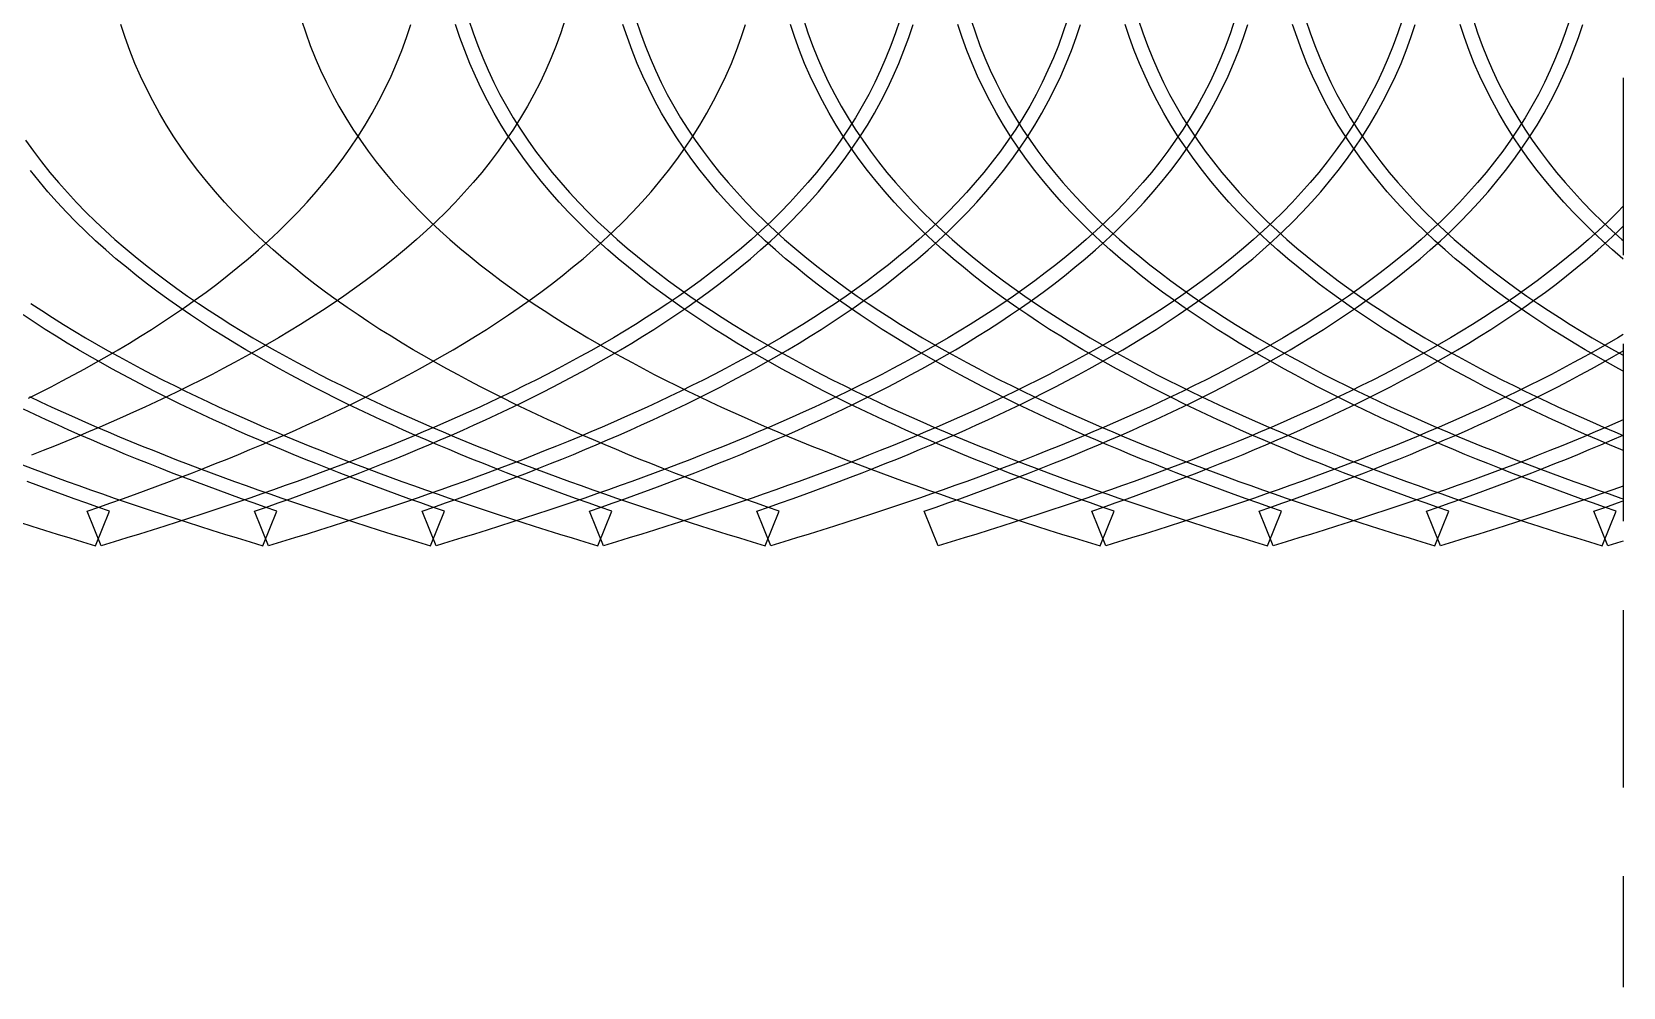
# Model space of a CAD drawing. Header units: metres. Extents: x -2 to 44.3, y -14 to 11.
# Drawn here: x 3.93 to 9.63, y -1.58 to 1.84 of the extents above; entities that cross this region are included whole.
import ezdxf

# ---------------------------------------------------------------- set-up
doc = ezdxf.new("R2010")
doc.units = ezdxf.units.M
doc.header["$LTSCALE"] = 0.05
doc.linetypes.add('DASHED', pattern=[19.05, 12.7, -6.35])
doc.layers.get('0').update_dxf_attribs({"linetype": 'DASHED'})
doc.layers.add('back-layer0', color=7, linetype='Continuous')
doc.layers.add('front-layer0', color=7, linetype='Continuous')

msp = doc.modelspace()

# ---------------------------------------------------------------- linework, layer by layer
msp.add_line((9.6317, 9.2951), (9.6317, -1.58))
at = {"layer": 'back-layer0', "color": 1}
for points in [[(5.8423, 1.8819), (5.8271, 1.8362), (5.8106, 1.791), (5.7927, 1.7464), (5.7735, 1.7023), (5.753, 1.6588), (5.7311, 1.6159), (5.708, 1.5738), (5.6836, 1.5323), (5.6579, 1.4916), (5.6311, 1.4517), (5.6032, 1.4126), (5.5742, 1.3743), (5.5442, 1.3368), (5.5133, 1.3001), (5.4814, 1.2642), (5.4487, 1.2292), (5.4153, 1.1949), (5.3812, 1.1615), (5.3464, 1.1289), (5.311, 1.097), (5.2751, 1.0659), (5.2387, 1.0355), (5.2018, 1.0059), (5.1645, 0.977), (5.1269, 0.9488), (5.089, 0.9212), (5.0508, 0.8942), (5.0123, 0.8679), (4.9736, 0.8422), (4.9347, 0.8171), (4.8956, 0.7925), (4.8563, 0.7685), (4.817, 0.745), (4.7775, 0.722), (4.7379, 0.6995), (4.6982, 0.6774), (4.6584, 0.6558), (4.6186, 0.6346), (4.5787, 0.6138), (4.5387, 0.5934), (4.4987, 0.5734), (4.4586, 0.5537), (4.4185, 0.5344), (4.3783, 0.5154), (4.3381, 0.4967), (4.2978, 0.4783), (4.2575, 0.4602), (4.2171, 0.4424), (4.1767, 0.4248), (4.1361, 0.4075), (4.0955, 0.3905), (4.0549, 0.3736), (4.0141, 0.357), (3.9733, 0.3406), (3.9323, 0.3244)], [(7.0413, 1.8819), (7.0261, 1.8362), (7.0096, 1.791), (6.9917, 1.7464), (6.9725, 1.7023), (6.952, 1.6588), (6.9301, 1.6159), (6.907, 1.5738), (6.8826, 1.5323), (6.8569, 1.4916), (6.8301, 1.4517), (6.8022, 1.4126), (6.7732, 1.3743), (6.7432, 1.3368), (6.7123, 1.3001), (6.6804, 1.2642), (6.6477, 1.2292), (6.6143, 1.1949), (6.5802, 1.1615), (6.5454, 1.1289), (6.51, 1.097), (6.4741, 1.0659), (6.4377, 1.0355), (6.4008, 1.0059), (6.3635, 0.977), (6.3259, 0.9488), (6.288, 0.9212), (6.2498, 0.8942), (6.2113, 0.8679), (6.1726, 0.8422), (6.1337, 0.8171), (6.0946, 0.7925), (6.0553, 0.7685), (6.016, 0.745), (5.9765, 0.722), (5.9369, 0.6995), (5.8972, 0.6774), (5.8574, 0.6558), (5.8176, 0.6346), (5.7777, 0.6138), (5.7377, 0.5934), (5.6977, 0.5734), (5.6576, 0.5537), (5.6175, 0.5344), (5.5773, 0.5154), (5.5371, 0.4967), (5.4968, 0.4783), (5.4565, 0.4602), (5.4161, 0.4424), (5.3757, 0.4248), (5.3351, 0.4075), (5.2945, 0.3905), (5.2539, 0.3736), (5.2131, 0.357), (5.1723, 0.3406), (5.1313, 0.3244), (5.0903, 0.3083), (5.0491, 0.2925), (5.0078, 0.2768), (4.9663, 0.2613), (4.9247, 0.2459), (4.883, 0.2307), (4.841, 0.2156), (4.7989, 0.2006), (4.7566, 0.1857), (4.7141, 0.171), (4.6713, 0.1563), (4.6283, 0.1418), (4.585, 0.1273), (4.5415, 0.1129), (4.4977, 0.0986), (4.4536, 0.0844), (4.4092, 0.0702), (4.3644, 0.0561), (4.3193, 0.042), (4.2738, 0.028), (4.2279, 0.014), (4.1815, 0), (4.1316, 0.1239)], [(7.6408, 1.8819), (7.6256, 1.8362), (7.6091, 1.791), (7.5912, 1.7464), (7.572, 1.7023), (7.5515, 1.6588), (7.5296, 1.6159), (7.5065, 1.5738), (7.4821, 1.5323), (7.4564, 1.4916), (7.4296, 1.4517), (7.4017, 1.4126), (7.3727, 1.3743), (7.3427, 1.3368), (7.3118, 1.3001), (7.2799, 1.2642), (7.2472, 1.2292), (7.2138, 1.1949), (7.1797, 1.1615), (7.1449, 1.1289), (7.1095, 1.097), (7.0736, 1.0659), (7.0372, 1.0355), (7.0003, 1.0059), (6.963, 0.977), (6.9254, 0.9488), (6.8875, 0.9212), (6.8493, 0.8942), (6.8108, 0.8679), (6.7721, 0.8422), (6.7332, 0.8171), (6.6941, 0.7925), (6.6548, 0.7685), (6.6155, 0.745), (6.576, 0.722), (6.5364, 0.6995), (6.4967, 0.6774), (6.4569, 0.6558), (6.4171, 0.6346), (6.3772, 0.6138), (6.3372, 0.5934), (6.2972, 0.5734), (6.2571, 0.5537), (6.217, 0.5344), (6.1768, 0.5154), (6.1366, 0.4967), (6.0963, 0.4783), (6.056, 0.4602), (6.0156, 0.4424), (5.9752, 0.4248), (5.9346, 0.4075), (5.894, 0.3905), (5.8534, 0.3736), (5.8126, 0.357), (5.7718, 0.3406), (5.7308, 0.3244), (5.6898, 0.3083), (5.6486, 0.2925), (5.6073, 0.2768), (5.5658, 0.2613), (5.5242, 0.2459), (5.4825, 0.2307), (5.4405, 0.2156), (5.3984, 0.2006), (5.3561, 0.1857), (5.3136, 0.171), (5.2708, 0.1563), (5.2278, 0.1418), (5.1845, 0.1273), (5.141, 0.1129), (5.0972, 0.0986), (5.0531, 0.0844), (5.0087, 0.0702), (4.9639, 0.0561), (4.9188, 0.042), (4.8733, 0.028), (4.8274, 0.014), (4.781, 0), (4.7311, 0.1239)], [(8.2403, 1.8819), (8.2251, 1.8362), (8.2086, 1.791), (8.1907, 1.7464), (8.1715, 1.7023), (8.151, 1.6588), (8.1291, 1.6159), (8.106, 1.5738), (8.0816, 1.5323), (8.0559, 1.4916), (8.0291, 1.4517), (8.0012, 1.4126), (7.9722, 1.3743), (7.9422, 1.3368), (7.9113, 1.3001), (7.8794, 1.2642), (7.8467, 1.2292), (7.8133, 1.1949), (7.7792, 1.1615), (7.7444, 1.1289), (7.709, 1.097), (7.6731, 1.0659), (7.6367, 1.0355), (7.5998, 1.0059), (7.5625, 0.977), (7.5249, 0.9488), (7.487, 0.9212), (7.4488, 0.8942), (7.4103, 0.8679), (7.3716, 0.8422), (7.3327, 0.8171), (7.2936, 0.7925), (7.2543, 0.7685), (7.215, 0.745), (7.1755, 0.722), (7.1359, 0.6995), (7.0962, 0.6774), (7.0564, 0.6558), (7.0166, 0.6346), (6.9767, 0.6138), (6.9367, 0.5934), (6.8967, 0.5734), (6.8566, 0.5537), (6.8165, 0.5344), (6.7763, 0.5154), (6.7361, 0.4967), (6.6958, 0.4783), (6.6555, 0.4602), (6.6151, 0.4424), (6.5747, 0.4248), (6.5341, 0.4075), (6.4935, 0.3905), (6.4529, 0.3736), (6.4121, 0.357), (6.3713, 0.3406), (6.3303, 0.3244), (6.2893, 0.3083), (6.2481, 0.2925), (6.2068, 0.2768), (6.1653, 0.2613), (6.1237, 0.2459), (6.082, 0.2307), (6.04, 0.2156), (5.9979, 0.2006), (5.9556, 0.1857), (5.9131, 0.171), (5.8703, 0.1563), (5.8273, 0.1418), (5.784, 0.1273), (5.7405, 0.1129), (5.6967, 0.0986), (5.6526, 0.0844), (5.6082, 0.0702), (5.5634, 0.0561), (5.5183, 0.042), (5.4728, 0.028), (5.4269, 0.014), (5.3806, 0), (5.3306, 0.1239)], [(8.8398, 1.8819), (8.8246, 1.8362), (8.8081, 1.791), (8.7902, 1.7464), (8.771, 1.7023), (8.7505, 1.6588), (8.7286, 1.6159), (8.7055, 1.5738), (8.6811, 1.5323), (8.6554, 1.4916), (8.6286, 1.4517), (8.6007, 1.4126), (8.5717, 1.3743), (8.5417, 1.3368), (8.5108, 1.3001), (8.4789, 1.2642), (8.4462, 1.2292), (8.4128, 1.1949), (8.3787, 1.1615), (8.3439, 1.1289), (8.3085, 1.097), (8.2726, 1.0659), (8.2362, 1.0355), (8.1993, 1.0059), (8.162, 0.977), (8.1244, 0.9488), (8.0865, 0.9212), (8.0483, 0.8942), (8.0098, 0.8679), (7.9711, 0.8422), (7.9322, 0.8171), (7.8931, 0.7925), (7.8538, 0.7685), (7.8145, 0.745), (7.775, 0.722), (7.7354, 0.6995), (7.6957, 0.6774), (7.6559, 0.6558), (7.6161, 0.6346), (7.5762, 0.6138), (7.5362, 0.5934), (7.4962, 0.5734), (7.4561, 0.5537), (7.416, 0.5344), (7.3758, 0.5154), (7.3356, 0.4967), (7.2953, 0.4783), (7.255, 0.4602), (7.2146, 0.4424), (7.1742, 0.4248), (7.1336, 0.4075), (7.093, 0.3905), (7.0524, 0.3736), (7.0116, 0.357), (6.9708, 0.3406), (6.9298, 0.3244), (6.8888, 0.3083), (6.8476, 0.2925), (6.8063, 0.2768), (6.7648, 0.2613), (6.7232, 0.2459), (6.6815, 0.2307), (6.6395, 0.2156), (6.5974, 0.2006), (6.5551, 0.1857), (6.5126, 0.171), (6.4698, 0.1563), (6.4268, 0.1418), (6.3835, 0.1273), (6.34, 0.1129), (6.2962, 0.0986), (6.2521, 0.0844), (6.2077, 0.0702), (6.1629, 0.0561), (6.1178, 0.042), (6.0723, 0.028), (6.0264, 0.014), (5.9801, 0), (5.9301, 0.1239)], [(9.4393, 1.8819), (9.4241, 1.8362), (9.4076, 1.791), (9.3897, 1.7464), (9.3705, 1.7023), (9.35, 1.6588), (9.3281, 1.6159), (9.305, 1.5738), (9.2806, 1.5323), (9.2549, 1.4916), (9.2281, 1.4517), (9.2002, 1.4126), (9.1712, 1.3743), (9.1412, 1.3368), (9.1103, 1.3001), (9.0784, 1.2642), (9.0457, 1.2292), (9.0123, 1.1949), (8.9782, 1.1615), (8.9434, 1.1289), (8.908, 1.097), (8.8721, 1.0659), (8.8357, 1.0355), (8.7988, 1.0059), (8.7615, 0.977), (8.7239, 0.9488), (8.686, 0.9212), (8.6478, 0.8942), (8.6093, 0.8679), (8.5706, 0.8422), (8.5317, 0.8171), (8.4926, 0.7925), (8.4533, 0.7685), (8.414, 0.745), (8.3745, 0.722), (8.3349, 0.6995), (8.2952, 0.6774), (8.2554, 0.6558), (8.2156, 0.6346), (8.1757, 0.6138), (8.1357, 0.5934), (8.0957, 0.5734), (8.0556, 0.5537), (8.0155, 0.5344), (7.9753, 0.5154), (7.9351, 0.4967), (7.8948, 0.4783), (7.8545, 0.4602), (7.8141, 0.4424), (7.7737, 0.4248), (7.7331, 0.4075), (7.6925, 0.3905), (7.6519, 0.3736), (7.6111, 0.357), (7.5703, 0.3406), (7.5293, 0.3244), (7.4883, 0.3083), (7.4471, 0.2925), (7.4058, 0.2768), (7.3643, 0.2613), (7.3227, 0.2459), (7.281, 0.2307), (7.239, 0.2156), (7.1969, 0.2006), (7.1546, 0.1857), (7.1121, 0.171), (7.0693, 0.1563), (7.0263, 0.1418), (6.983, 0.1273), (6.9395, 0.1129), (6.8957, 0.0986), (6.8516, 0.0844), (6.8072, 0.0702), (6.7624, 0.0561), (6.7173, 0.042), (6.6718, 0.028), (6.6259, 0.014), (6.5795, 0), (6.5296, 0.1239)], [(3.9214, 0.5286), (3.9618, 0.5488), (4.0021, 0.5694), (4.0424, 0.5903), (4.0826, 0.6118), (4.1228, 0.6336), (4.1629, 0.6559), (4.2029, 0.6787), (4.2429, 0.7019), (4.2827, 0.7257), (4.3224, 0.7501), (4.362, 0.7749), (4.4015, 0.8004), (4.4407, 0.8265), (4.4798, 0.8532), (4.5186, 0.8805), (4.5571, 0.9085), (4.5954, 0.9372), (4.6333, 0.9667), (4.6708, 0.9969), (4.708, 1.0278), (4.7446, 1.0595), (4.7807, 1.0921), (4.8163, 1.1254), (4.8512, 1.1596), (4.8854, 1.1947), (4.9189, 1.2306), (4.9516, 1.2674), (4.9833, 1.305), (5.0142, 1.3436), (5.044, 1.383), (5.0727, 1.4233), (5.1003, 1.4644), (5.1268, 1.5063), (5.1519, 1.5491), (5.1758, 1.5925), (5.1984, 1.6367), (5.2195, 1.6816), (5.2394, 1.7271), (5.2578, 1.7732), (5.2748, 1.8197), (5.2904, 1.8667)], [(4.1316, 0.1239), (4.1736, 0.1385), (4.2161, 0.1534), (4.2584, 0.1685), (4.3005, 0.1836), (4.3425, 0.199), (4.3843, 0.2144), (4.4259, 0.23), (4.4674, 0.2458), (4.5088, 0.2617), (4.5501, 0.2778), (4.5913, 0.2941), (4.6324, 0.3107), (4.6734, 0.3274), (4.7143, 0.3443), (4.7551, 0.3615), (4.7959, 0.3789), (4.8367, 0.3966), (4.8773, 0.4145), (4.9179, 0.4328), (4.9585, 0.4513), (4.9991, 0.4701), (5.0395, 0.4892), (5.08, 0.5087), (5.1204, 0.5286), (5.1608, 0.5488), (5.2011, 0.5694), (5.2414, 0.5903), (5.2816, 0.6118), (5.3218, 0.6336), (5.3619, 0.6559), (5.4019, 0.6787), (5.4419, 0.7019), (5.4817, 0.7257), (5.5214, 0.7501), (5.561, 0.7749), (5.6005, 0.8004), (5.6397, 0.8265), (5.6788, 0.8532), (5.7176, 0.8805), (5.7561, 0.9085), (5.7944, 0.9372), (5.8323, 0.9667), (5.8698, 0.9969), (5.907, 1.0278), (5.9436, 1.0595), (5.9797, 1.0921), (6.0153, 1.1254), (6.0502, 1.1596), (6.0844, 1.1947), (6.1179, 1.2306), (6.1506, 1.2674), (6.1823, 1.305), (6.2132, 1.3436), (6.243, 1.383), (6.2717, 1.4233), (6.2993, 1.4644), (6.3258, 1.5063), (6.3509, 1.5491), (6.3748, 1.5925), (6.3974, 1.6367), (6.4185, 1.6816), (6.4384, 1.7271), (6.4568, 1.7732), (6.4738, 1.8197), (6.4894, 1.8667)], [(4.7311, 0.1239), (4.7731, 0.1385), (4.8156, 0.1534), (4.8579, 0.1685), (4.9, 0.1836), (4.942, 0.199), (4.9838, 0.2144), (5.0254, 0.23), (5.0669, 0.2458), (5.1083, 0.2617), (5.1496, 0.2778), (5.1908, 0.2941), (5.2319, 0.3107), (5.2729, 0.3274), (5.3138, 0.3443), (5.3546, 0.3615), (5.3954, 0.3789), (5.4362, 0.3966), (5.4768, 0.4145), (5.5174, 0.4328), (5.558, 0.4513), (5.5986, 0.4701), (5.639, 0.4892), (5.6795, 0.5087), (5.7199, 0.5286), (5.7603, 0.5488), (5.8006, 0.5694), (5.8409, 0.5903), (5.8811, 0.6118), (5.9213, 0.6336), (5.9614, 0.6559), (6.0014, 0.6787), (6.0414, 0.7019), (6.0812, 0.7257), (6.1209, 0.7501), (6.1605, 0.7749), (6.2, 0.8004), (6.2392, 0.8265), (6.2783, 0.8532), (6.3171, 0.8805), (6.3556, 0.9085), (6.3939, 0.9372), (6.4318, 0.9667), (6.4693, 0.9969), (6.5065, 1.0278), (6.5431, 1.0595), (6.5792, 1.0921), (6.6148, 1.1254), (6.6497, 1.1596), (6.6839, 1.1947), (6.7174, 1.2306), (6.7501, 1.2674), (6.7818, 1.305), (6.8127, 1.3436), (6.8425, 1.383), (6.8712, 1.4233), (6.8988, 1.4644), (6.9253, 1.5063), (6.9504, 1.5491), (6.9743, 1.5925), (6.9969, 1.6367), (7.018, 1.6816), (7.0379, 1.7271), (7.0563, 1.7732), (7.0733, 1.8197), (7.0889, 1.8667)], [(5.3306, 0.1239), (5.3726, 0.1385), (5.4151, 0.1534), (5.4574, 0.1685), (5.4995, 0.1836), (5.5415, 0.199), (5.5833, 0.2144), (5.6249, 0.23), (5.6664, 0.2458), (5.7078, 0.2617), (5.7491, 0.2778), (5.7903, 0.2941), (5.8314, 0.3107), (5.8724, 0.3274), (5.9133, 0.3443), (5.9541, 0.3615), (5.9949, 0.3789), (6.0357, 0.3966), (6.0763, 0.4145), (6.1169, 0.4328), (6.1575, 0.4513), (6.1981, 0.4701), (6.2385, 0.4892), (6.279, 0.5087), (6.3194, 0.5286), (6.3598, 0.5488), (6.4001, 0.5694), (6.4404, 0.5903), (6.4806, 0.6118), (6.5208, 0.6336), (6.5609, 0.6559), (6.6009, 0.6787), (6.6409, 0.7019), (6.6807, 0.7257), (6.7204, 0.7501), (6.76, 0.7749), (6.7995, 0.8004), (6.8387, 0.8265), (6.8778, 0.8532), (6.9166, 0.8805), (6.9551, 0.9085), (6.9934, 0.9372), (7.0313, 0.9667), (7.0688, 0.9969), (7.106, 1.0278), (7.1426, 1.0595), (7.1787, 1.0921), (7.2143, 1.1254), (7.2492, 1.1596), (7.2834, 1.1947), (7.3169, 1.2306), (7.3496, 1.2674), (7.3813, 1.305), (7.4122, 1.3436), (7.442, 1.383), (7.4707, 1.4233), (7.4983, 1.4644), (7.5248, 1.5063), (7.5499, 1.5491), (7.5738, 1.5925), (7.5964, 1.6367), (7.6175, 1.6816), (7.6374, 1.7271), (7.6558, 1.7732), (7.6728, 1.8197), (7.6884, 1.8667)], [(5.9301, 0.1239), (5.9721, 0.1385), (6.0146, 0.1534), (6.0569, 0.1685), (6.099, 0.1836), (6.141, 0.199), (6.1828, 0.2144), (6.2244, 0.23), (6.2659, 0.2458), (6.3073, 0.2617), (6.3486, 0.2778), (6.3898, 0.2941), (6.4309, 0.3107), (6.4719, 0.3274), (6.5128, 0.3443), (6.5536, 0.3615), (6.5944, 0.3789), (6.6352, 0.3966), (6.6758, 0.4145), (6.7164, 0.4328), (6.757, 0.4513), (6.7976, 0.4701), (6.838, 0.4892), (6.8785, 0.5087), (6.9189, 0.5286), (6.9593, 0.5488), (6.9996, 0.5694), (7.0399, 0.5903), (7.0801, 0.6118), (7.1203, 0.6336), (7.1604, 0.6559), (7.2004, 0.6787), (7.2404, 0.7019), (7.2802, 0.7257), (7.3199, 0.7501), (7.3595, 0.7749), (7.399, 0.8004), (7.4382, 0.8265), (7.4773, 0.8532), (7.5161, 0.8805), (7.5546, 0.9085), (7.5929, 0.9372), (7.6308, 0.9667), (7.6683, 0.9969), (7.7055, 1.0278), (7.7421, 1.0595), (7.7782, 1.0921), (7.8138, 1.1254), (7.8487, 1.1596), (7.8829, 1.1947), (7.9164, 1.2306), (7.9491, 1.2674), (7.9808, 1.305), (8.0117, 1.3436), (8.0415, 1.383), (8.0702, 1.4233), (8.0978, 1.4644), (8.1243, 1.5063), (8.1494, 1.5491), (8.1733, 1.5925), (8.1959, 1.6367), (8.217, 1.6816), (8.2369, 1.7271), (8.2553, 1.7732), (8.2723, 1.8197), (8.2879, 1.8667)], [(6.5296, 0.1239), (6.5716, 0.1385), (6.6141, 0.1534), (6.6564, 0.1685), (6.6985, 0.1836), (6.7405, 0.199), (6.7823, 0.2144), (6.8239, 0.23), (6.8654, 0.2458), (6.9068, 0.2617), (6.9481, 0.2778), (6.9893, 0.2941), (7.0304, 0.3107), (7.0714, 0.3274), (7.1123, 0.3443), (7.1531, 0.3615), (7.1939, 0.3789), (7.2347, 0.3966), (7.2753, 0.4145), (7.3159, 0.4328), (7.3565, 0.4513), (7.3971, 0.4701), (7.4375, 0.4892), (7.478, 0.5087), (7.5184, 0.5286), (7.5588, 0.5488), (7.5991, 0.5694), (7.6394, 0.5903), (7.6796, 0.6118), (7.7198, 0.6336), (7.7599, 0.6559), (7.7999, 0.6787), (7.8399, 0.7019), (7.8797, 0.7257), (7.9194, 0.7501), (7.959, 0.7749), (7.9985, 0.8004), (8.0377, 0.8265), (8.0768, 0.8532), (8.1156, 0.8805), (8.1541, 0.9085), (8.1924, 0.9372), (8.2303, 0.9667), (8.2678, 0.9969), (8.305, 1.0278), (8.3416, 1.0595), (8.3777, 1.0921), (8.4133, 1.1254), (8.4482, 1.1596), (8.4824, 1.1947), (8.5159, 1.2306), (8.5486, 1.2674), (8.5803, 1.305), (8.6112, 1.3436), (8.641, 1.383), (8.6697, 1.4233), (8.6973, 1.4644), (8.7238, 1.5063), (8.7489, 1.5491), (8.7728, 1.5925), (8.7954, 1.6367), (8.8165, 1.6816), (8.8364, 1.7271), (8.8548, 1.7732), (8.8718, 1.8197), (8.8874, 1.8667)], [(7.1291, 0.1239), (7.1711, 0.1385), (7.2136, 0.1534), (7.2559, 0.1685), (7.298, 0.1836), (7.34, 0.199), (7.3818, 0.2144), (7.4234, 0.23), (7.4649, 0.2458), (7.5063, 0.2617), (7.5476, 0.2778), (7.5888, 0.2941), (7.6299, 0.3107), (7.6709, 0.3274), (7.7118, 0.3443), (7.7526, 0.3615), (7.7934, 0.3789), (7.8342, 0.3966), (7.8748, 0.4145), (7.9154, 0.4328), (7.956, 0.4513), (7.9966, 0.4701), (8.037, 0.4892), (8.0775, 0.5087), (8.1179, 0.5286), (8.1583, 0.5488), (8.1986, 0.5694), (8.2389, 0.5903), (8.2791, 0.6118), (8.3193, 0.6336), (8.3594, 0.6559), (8.3994, 0.6787), (8.4394, 0.7019), (8.4792, 0.7257), (8.5189, 0.7501), (8.5585, 0.7749), (8.598, 0.8004), (8.6372, 0.8265), (8.6763, 0.8532), (8.7151, 0.8805), (8.7536, 0.9085), (8.7919, 0.9372), (8.8298, 0.9667), (8.8673, 0.9969), (8.9045, 1.0278), (8.9411, 1.0595), (8.9772, 1.0921), (9.0128, 1.1254), (9.0477, 1.1596), (9.0819, 1.1947), (9.1154, 1.2306), (9.1481, 1.2674), (9.1798, 1.305), (9.2107, 1.3436), (9.2405, 1.383), (9.2692, 1.4233), (9.2968, 1.4644), (9.3233, 1.5063), (9.3484, 1.5491), (9.3723, 1.5925), (9.3949, 1.6367), (9.416, 1.6816), (9.4359, 1.7271), (9.4543, 1.7732), (9.4713, 1.8197), (9.4869, 1.8667)], [(9.6317, 1.2153), (9.6118, 1.1949), (9.5777, 1.1615), (9.5429, 1.1289), (9.5075, 1.097), (9.4716, 1.0659), (9.4352, 1.0355), (9.3983, 1.0059), (9.361, 0.977), (9.3234, 0.9488), (9.2855, 0.9212), (9.2473, 0.8942), (9.2088, 0.8679), (9.1701, 0.8422), (9.1312, 0.8171), (9.0921, 0.7925), (9.0528, 0.7685), (9.0135, 0.745), (8.974, 0.722), (8.9344, 0.6995), (8.8947, 0.6774), (8.8549, 0.6558), (8.8151, 0.6346), (8.7752, 0.6138), (8.7352, 0.5934), (8.6952, 0.5734), (8.6551, 0.5537), (8.615, 0.5344), (8.5748, 0.5154), (8.5346, 0.4967), (8.4943, 0.4783), (8.454, 0.4602), (8.4136, 0.4424), (8.3732, 0.4248), (8.3326, 0.4075), (8.292, 0.3905), (8.2514, 0.3736), (8.2106, 0.357), (8.1698, 0.3406), (8.1288, 0.3244), (8.0878, 0.3083), (8.0466, 0.2925), (8.0053, 0.2768), (7.9638, 0.2613), (7.9222, 0.2459), (7.8805, 0.2307), (7.8385, 0.2156), (7.7964, 0.2006), (7.7541, 0.1857), (7.7116, 0.171), (7.6688, 0.1563), (7.6258, 0.1418), (7.5825, 0.1273), (7.539, 0.1129), (7.4952, 0.0986), (7.4511, 0.0844), (7.4067, 0.0702), (7.3619, 0.0561), (7.3168, 0.042), (7.2713, 0.028), (7.2254, 0.014), (7.1791, 0), (7.1291, 0.1239)], [(7.7286, 0.1239), (7.7706, 0.1385), (7.8131, 0.1534), (7.8554, 0.1685), (7.8975, 0.1836), (7.9395, 0.199), (7.9813, 0.2144), (8.0229, 0.23), (8.0644, 0.2458), (8.1058, 0.2617), (8.1471, 0.2778), (8.1883, 0.2941), (8.2294, 0.3107), (8.2704, 0.3274), (8.3113, 0.3443), (8.3521, 0.3615), (8.3929, 0.3789), (8.4337, 0.3966), (8.4743, 0.4145), (8.5149, 0.4328), (8.5555, 0.4513), (8.5961, 0.4701), (8.6365, 0.4892), (8.677, 0.5087), (8.7174, 0.5286), (8.7578, 0.5488), (8.7981, 0.5694), (8.8384, 0.5903), (8.8786, 0.6118), (8.9188, 0.6336), (8.9589, 0.6559), (8.9989, 0.6787), (9.0389, 0.7019), (9.0787, 0.7257), (9.1184, 0.7501), (9.158, 0.7749), (9.1975, 0.8004), (9.2367, 0.8265), (9.2758, 0.8532), (9.3146, 0.8805), (9.3531, 0.9085), (9.3914, 0.9372), (9.4293, 0.9667), (9.4668, 0.9969), (9.504, 1.0278), (9.5406, 1.0595), (9.5767, 1.0921), (9.6123, 1.1254), (9.6317, 1.1444)], [(9.6317, 0.7562), (9.613, 0.745), (9.5735, 0.722), (9.5339, 0.6995), (9.4942, 0.6774), (9.4544, 0.6558), (9.4146, 0.6346), (9.3747, 0.6138), (9.3347, 0.5934), (9.2947, 0.5734), (9.2546, 0.5537), (9.2145, 0.5344), (9.1743, 0.5154), (9.1341, 0.4967), (9.0938, 0.4783), (9.0535, 0.4602), (9.0131, 0.4424), (8.9727, 0.4248), (8.9321, 0.4075), (8.8915, 0.3905), (8.8509, 0.3736), (8.8101, 0.357), (8.7693, 0.3406), (8.7283, 0.3244), (8.6873, 0.3083), (8.6461, 0.2925), (8.6048, 0.2768), (8.5633, 0.2613), (8.5217, 0.2459), (8.48, 0.2307), (8.438, 0.2156), (8.3959, 0.2006), (8.3536, 0.1857), (8.3111, 0.171), (8.2683, 0.1563), (8.2253, 0.1418), (8.182, 0.1273), (8.1385, 0.1129), (8.0947, 0.0986), (8.0506, 0.0844), (8.0062, 0.0702), (7.9614, 0.0561), (7.9163, 0.042), (7.8708, 0.028), (7.8249, 0.014), (7.7786, 0), (7.7286, 0.1239)], [(8.3281, 0.1239), (8.3701, 0.1385), (8.4126, 0.1534), (8.4549, 0.1685), (8.497, 0.1836), (8.539, 0.199), (8.5808, 0.2144), (8.6224, 0.23), (8.6639, 0.2458), (8.7053, 0.2617), (8.7466, 0.2778), (8.7878, 0.2941), (8.8289, 0.3107), (8.8699, 0.3274), (8.9108, 0.3443), (8.9516, 0.3615), (8.9924, 0.3789), (9.0332, 0.3966), (9.0738, 0.4145), (9.1144, 0.4328), (9.155, 0.4513), (9.1956, 0.4701), (9.236, 0.4892), (9.2765, 0.5087), (9.3169, 0.5286), (9.3573, 0.5488), (9.3976, 0.5694), (9.4379, 0.5903), (9.4781, 0.6118), (9.5183, 0.6336), (9.5584, 0.6559), (9.5984, 0.6787), (9.6317, 0.698)], [(9.6317, 0.4508), (9.6126, 0.4424), (9.5722, 0.4248), (9.5316, 0.4075), (9.491, 0.3905), (9.4504, 0.3736), (9.4096, 0.357), (9.3688, 0.3406), (9.3278, 0.3244), (9.2868, 0.3083), (9.2456, 0.2925), (9.2043, 0.2768), (9.1628, 0.2613), (9.1212, 0.2459), (9.0795, 0.2307), (9.0375, 0.2156), (8.9954, 0.2006), (8.9531, 0.1857), (8.9106, 0.171), (8.8678, 0.1563), (8.8248, 0.1418), (8.7815, 0.1273), (8.738, 0.1129), (8.6942, 0.0986), (8.6501, 0.0844), (8.6057, 0.0702), (8.5609, 0.0561), (8.5158, 0.042), (8.4703, 0.028), (8.4244, 0.014), (8.378, 0), (8.3281, 0.1239)], [(8.9276, 0.1239), (8.9696, 0.1385), (9.0121, 0.1534), (9.0544, 0.1685), (9.0965, 0.1836), (9.1385, 0.199), (9.1803, 0.2144), (9.2219, 0.23), (9.2634, 0.2458), (9.3048, 0.2617), (9.3461, 0.2778), (9.3873, 0.2941), (9.4284, 0.3107), (9.4694, 0.3274), (9.5103, 0.3443), (9.5511, 0.3615), (9.5919, 0.3789), (9.6317, 0.3962)], [(9.6317, 0.2137), (9.5949, 0.2006), (9.5526, 0.1857), (9.5101, 0.171), (9.4673, 0.1563), (9.4243, 0.1418), (9.381, 0.1273), (9.3375, 0.1129), (9.2937, 0.0986), (9.2496, 0.0844), (9.2052, 0.0702), (9.1604, 0.0561), (9.1153, 0.042), (9.0698, 0.028), (9.0239, 0.014), (8.9776, 0), (8.9276, 0.1239)], [(9.527, 0.1239), (9.5691, 0.1385), (9.6116, 0.1534), (9.6317, 0.1606)], [(9.6317, 0.0165), (9.6234, 0.014), (9.577, 0), (9.527, 0.1239)]]:
    msp.add_lwpolyline(points, dxfattribs=at)
at = {"layer": 'front-layer0', "color": 1}
for points in [[(4.8987, 1.8819), (4.9139, 1.8362), (4.9304, 1.791), (4.9483, 1.7464), (4.9675, 1.7023), (4.988, 1.6588), (5.0099, 1.6159), (5.033, 1.5738), (5.0574, 1.5323), (5.0831, 1.4916), (5.1099, 1.4517), (5.1378, 1.4126), (5.1668, 1.3743), (5.1968, 1.3368), (5.2277, 1.3001), (5.2596, 1.2642), (5.2923, 1.2292), (5.3257, 1.1949), (5.3598, 1.1615), (5.3946, 1.1289), (5.43, 1.097), (5.4659, 1.0659), (5.5023, 1.0355), (5.5392, 1.0059), (5.5765, 0.977), (5.6141, 0.9488), (5.652, 0.9212), (5.6902, 0.8942), (5.7287, 0.8679), (5.7674, 0.8422), (5.8063, 0.8171), (5.8454, 0.7925), (5.8847, 0.7685), (5.924, 0.745), (5.9635, 0.722), (6.0031, 0.6995), (6.0428, 0.6774), (6.0826, 0.6558), (6.1224, 0.6346), (6.1623, 0.6138), (6.2023, 0.5934), (6.2423, 0.5734), (6.2824, 0.5537), (6.3225, 0.5344), (6.3627, 0.5154), (6.4029, 0.4967), (6.4432, 0.4783), (6.4835, 0.4602), (6.5239, 0.4424), (6.5643, 0.4248), (6.6049, 0.4075), (6.6455, 0.3905), (6.6861, 0.3736), (6.7269, 0.357), (6.7677, 0.3406), (6.8087, 0.3244), (6.8497, 0.3083), (6.8909, 0.2925), (6.9322, 0.2768), (6.9737, 0.2613), (7.0153, 0.2459), (7.057, 0.2307), (7.099, 0.2156), (7.1411, 0.2006), (7.1834, 0.1857), (7.2259, 0.171), (7.2687, 0.1563), (7.3117, 0.1418), (7.355, 0.1273), (7.3985, 0.1129), (7.4423, 0.0986), (7.4864, 0.0844), (7.5308, 0.0702), (7.5756, 0.0561), (7.6207, 0.042), (7.6662, 0.028), (7.7584, 0), (7.8085, 0.1239), (7.7664, 0.1385), (7.7239, 0.1534), (7.6816, 0.1685), (7.6395, 0.1836), (7.5975, 0.199), (7.5557, 0.2144), (7.5141, 0.23), (7.4726, 0.2458), (7.4312, 0.2617), (7.3899, 0.2778), (7.3487, 0.2941), (7.3076, 0.3107), (7.2666, 0.3274), (7.2257, 0.3443), (7.1849, 0.3615), (7.1441, 0.3789), (7.1033, 0.3966), (7.0627, 0.4145), (7.0221, 0.4328), (6.9815, 0.4513), (6.9409, 0.4701), (6.9005, 0.4892), (6.86, 0.5087), (6.8196, 0.5286), (6.7792, 0.5488), (6.7389, 0.5694), (6.6986, 0.5903), (6.6584, 0.6118), (6.6182, 0.6336), (6.5781, 0.6559), (6.5381, 0.6787), (6.4981, 0.7019), (6.4583, 0.7257), (6.4186, 0.7501), (6.379, 0.7749), (6.3395, 0.8004), (6.3003, 0.8265), (6.2612, 0.8532), (6.2224, 0.8805), (6.1839, 0.9085), (6.1456, 0.9372), (6.1077, 0.9667), (6.0702, 0.9969), (6.033, 1.0278), (5.9964, 1.0595), (5.9603, 1.0921), (5.9247, 1.1254), (5.8898, 1.1596), (5.8556, 1.1947), (5.8221, 1.2306), (5.7894, 1.2674), (5.7577, 1.305), (5.7268, 1.3436), (5.697, 1.383), (5.6683, 1.4233), (5.6407, 1.4644), (5.6142, 1.5063), (5.5891, 1.5491), (5.5652, 1.5925), (5.5426, 1.6367), (5.5215, 1.6816), (5.5016, 1.7271), (5.4832, 1.7732), (5.4662, 1.8197), (5.4506, 1.8667)], [(5.4982, 1.8819), (5.5134, 1.8362), (5.5299, 1.791), (5.5478, 1.7464), (5.567, 1.7023), (5.5875, 1.6588), (5.6094, 1.6159), (5.6325, 1.5738), (5.6569, 1.5323), (5.6826, 1.4916), (5.7094, 1.4517), (5.7373, 1.4126), (5.7663, 1.3743), (5.7963, 1.3368), (5.8272, 1.3001), (5.8591, 1.2642), (5.8918, 1.2292), (5.9252, 1.1949), (5.9593, 1.1615), (5.9941, 1.1289), (6.0295, 1.097), (6.0654, 1.0659), (6.1018, 1.0355), (6.1387, 1.0059), (6.176, 0.977), (6.2136, 0.9488), (6.2515, 0.9212), (6.2897, 0.8942), (6.3282, 0.8679), (6.3669, 0.8422), (6.4058, 0.8171), (6.4449, 0.7925), (6.4842, 0.7685), (6.5235, 0.745), (6.563, 0.722), (6.6026, 0.6995), (6.6423, 0.6774), (6.6821, 0.6558), (6.7219, 0.6346), (6.7618, 0.6138), (6.8018, 0.5934), (6.8418, 0.5734), (6.8819, 0.5537), (6.922, 0.5344), (6.9622, 0.5154), (7.0024, 0.4967), (7.0427, 0.4783), (7.083, 0.4602), (7.1234, 0.4424), (7.1638, 0.4248), (7.2044, 0.4075), (7.245, 0.3905), (7.2856, 0.3736), (7.3264, 0.357), (7.3672, 0.3406), (7.4082, 0.3244), (7.4492, 0.3083), (7.4904, 0.2925), (7.5317, 0.2768), (7.5732, 0.2613), (7.6148, 0.2459), (7.6565, 0.2307), (7.6985, 0.2156), (7.7406, 0.2006), (7.7829, 0.1857), (7.8254, 0.171), (7.8682, 0.1563), (7.9112, 0.1418), (7.9545, 0.1273), (7.998, 0.1129), (8.0418, 0.0986), (8.0859, 0.0844), (8.1303, 0.0702), (8.1751, 0.0561), (8.2202, 0.042), (8.2657, 0.028), (8.3116, 0.014), (8.358, 0), (8.4079, 0.1239), (8.3659, 0.1385), (8.3234, 0.1534), (8.2811, 0.1685), (8.239, 0.1836), (8.197, 0.199), (8.1552, 0.2144), (8.1136, 0.23), (8.0721, 0.2458), (8.0307, 0.2617), (7.9894, 0.2778), (7.9482, 0.2941), (7.9071, 0.3107), (7.8661, 0.3274), (7.8252, 0.3443), (7.7844, 0.3615), (7.7436, 0.3789), (7.7028, 0.3966), (7.6622, 0.4145), (7.6216, 0.4328), (7.581, 0.4513), (7.5404, 0.4701), (7.5, 0.4892), (7.4595, 0.5087), (7.4191, 0.5286), (7.3787, 0.5488), (7.3384, 0.5694), (7.2981, 0.5903), (7.2579, 0.6118), (7.2177, 0.6336), (7.1776, 0.6559), (7.1376, 0.6787), (7.0976, 0.7019), (7.0578, 0.7257), (7.0181, 0.7501), (6.9785, 0.7749), (6.939, 0.8004), (6.8998, 0.8265), (6.8607, 0.8532), (6.8219, 0.8805), (6.7834, 0.9085), (6.7451, 0.9372), (6.7072, 0.9667), (6.6697, 0.9969), (6.6325, 1.0278), (6.5959, 1.0595), (6.5598, 1.0921), (6.5242, 1.1254), (6.4893, 1.1596), (6.4551, 1.1947), (6.4216, 1.2306), (6.3889, 1.2674), (6.3572, 1.305), (6.3263, 1.3436), (6.2965, 1.383), (6.2678, 1.4233), (6.2402, 1.4644), (6.2137, 1.5063), (6.1886, 1.5491), (6.1647, 1.5925), (6.1421, 1.6367), (6.121, 1.6816), (6.1011, 1.7271), (6.0827, 1.7732), (6.0657, 1.8197), (6.0501, 1.8667)], [(6.0977, 1.8819), (6.1129, 1.8362), (6.1294, 1.791), (6.1473, 1.7464), (6.1665, 1.7023), (6.187, 1.6588), (6.2089, 1.6159), (6.232, 1.5738), (6.2564, 1.5323), (6.2821, 1.4916), (6.3089, 1.4517), (6.3368, 1.4126), (6.3658, 1.3743), (6.3958, 1.3368), (6.4267, 1.3001), (6.4586, 1.2642), (6.4913, 1.2292), (6.5247, 1.1949), (6.5588, 1.1615), (6.5936, 1.1289), (6.629, 1.097), (6.6649, 1.0659), (6.7013, 1.0355), (6.7382, 1.0059), (6.7755, 0.977), (6.8131, 0.9488), (6.851, 0.9212), (6.8892, 0.8942), (6.9277, 0.8679), (6.9664, 0.8422), (7.0053, 0.8171), (7.0444, 0.7925), (7.0837, 0.7685), (7.123, 0.745), (7.1625, 0.722), (7.2021, 0.6995), (7.2418, 0.6774), (7.2816, 0.6558), (7.3214, 0.6346), (7.3613, 0.6138), (7.4013, 0.5934), (7.4413, 0.5734), (7.4814, 0.5537), (7.5215, 0.5344), (7.5617, 0.5154), (7.6019, 0.4967), (7.6422, 0.4783), (7.6825, 0.4602), (7.7229, 0.4424), (7.7633, 0.4248), (7.8039, 0.4075), (7.8445, 0.3905), (7.8851, 0.3736), (7.9259, 0.357), (7.9667, 0.3406), (8.0077, 0.3244), (8.0487, 0.3083), (8.0899, 0.2925), (8.1312, 0.2768), (8.1727, 0.2613), (8.2143, 0.2459), (8.256, 0.2307), (8.298, 0.2156), (8.3401, 0.2006), (8.3824, 0.1857), (8.4249, 0.171), (8.4677, 0.1563), (8.5107, 0.1418), (8.554, 0.1273), (8.5975, 0.1129), (8.6413, 0.0986), (8.6854, 0.0844), (8.7298, 0.0702), (8.7746, 0.0561), (8.8197, 0.042), (8.8652, 0.028), (8.9111, 0.014), (8.9574, 0), (9.0075, 0.1239), (8.9654, 0.1385), (8.9229, 0.1534), (8.8806, 0.1685), (8.8385, 0.1836), (8.7965, 0.199), (8.7547, 0.2144), (8.7131, 0.23), (8.6716, 0.2458), (8.6302, 0.2617), (8.5889, 0.2778), (8.5477, 0.2941), (8.5066, 0.3107), (8.4656, 0.3274), (8.4247, 0.3443), (8.3839, 0.3615), (8.3431, 0.3789), (8.3023, 0.3966), (8.2617, 0.4145), (8.2211, 0.4328), (8.1805, 0.4513), (8.1399, 0.4701), (8.0995, 0.4892), (8.059, 0.5087), (8.0186, 0.5286), (7.9782, 0.5488), (7.9379, 0.5694), (7.8976, 0.5903), (7.8574, 0.6118), (7.8172, 0.6336), (7.7771, 0.6559), (7.7371, 0.6787), (7.6971, 0.7019), (7.6573, 0.7257), (7.6176, 0.7501), (7.578, 0.7749), (7.5385, 0.8004), (7.4993, 0.8265), (7.4602, 0.8532), (7.4214, 0.8805), (7.3829, 0.9085), (7.3446, 0.9372), (7.3067, 0.9667), (7.2692, 0.9969), (7.232, 1.0278), (7.1954, 1.0595), (7.1593, 1.0921), (7.1237, 1.1254), (7.0888, 1.1596), (7.0546, 1.1947), (7.0211, 1.2306), (6.9884, 1.2674), (6.9567, 1.305), (6.9258, 1.3436), (6.896, 1.383), (6.8673, 1.4233), (6.8397, 1.4644), (6.8132, 1.5063), (6.7881, 1.5491), (6.7642, 1.5925), (6.7416, 1.6367), (6.7205, 1.6816), (6.7006, 1.7271), (6.6822, 1.7732), (6.6652, 1.8197), (6.6496, 1.8667)], [(6.6972, 1.8819), (6.7124, 1.8362), (6.7289, 1.791), (6.7468, 1.7464), (6.766, 1.7023), (6.7865, 1.6588), (6.8084, 1.6159), (6.8315, 1.5738), (6.8559, 1.5323), (6.8816, 1.4916), (6.9084, 1.4517), (6.9363, 1.4126), (6.9653, 1.3743), (6.9953, 1.3368), (7.0262, 1.3001), (7.0581, 1.2642), (7.0908, 1.2292), (7.1242, 1.1949), (7.1583, 1.1615), (7.1931, 1.1289), (7.2285, 1.097), (7.2644, 1.0659), (7.3008, 1.0355), (7.3377, 1.0059), (7.375, 0.977), (7.4126, 0.9488), (7.4505, 0.9212), (7.4887, 0.8942), (7.5272, 0.8679), (7.5659, 0.8422), (7.6048, 0.8171), (7.6439, 0.7925), (7.6832, 0.7685), (7.7225, 0.745), (7.762, 0.722), (7.8016, 0.6995), (7.8413, 0.6774), (7.8811, 0.6558), (7.9209, 0.6346), (7.9608, 0.6138), (8.0008, 0.5934), (8.0408, 0.5734), (8.0809, 0.5537), (8.121, 0.5344), (8.1612, 0.5154), (8.2014, 0.4967), (8.2417, 0.4783), (8.282, 0.4602), (8.3224, 0.4424), (8.3628, 0.4248), (8.4034, 0.4075), (8.444, 0.3905), (8.4846, 0.3736), (8.5254, 0.357), (8.5662, 0.3406), (8.6072, 0.3244), (8.6482, 0.3083), (8.6894, 0.2925), (8.7307, 0.2768), (8.7722, 0.2613), (8.8138, 0.2459), (8.8555, 0.2307), (8.8975, 0.2156), (8.9396, 0.2006), (8.9819, 0.1857), (9.0244, 0.171), (9.0672, 0.1563), (9.1102, 0.1418), (9.1535, 0.1273), (9.197, 0.1129), (9.2408, 0.0986), (9.2849, 0.0844), (9.3293, 0.0702), (9.3741, 0.0561), (9.4192, 0.042), (9.4647, 0.028), (9.5106, 0.014), (9.557, 0), (9.6069, 0.1239), (9.5649, 0.1385), (9.5224, 0.1534), (9.4801, 0.1685), (9.438, 0.1836), (9.396, 0.199), (9.3542, 0.2144), (9.3126, 0.23), (9.2711, 0.2458), (9.2297, 0.2617), (9.1884, 0.2778), (9.1472, 0.2941), (9.1061, 0.3107), (9.0651, 0.3274), (9.0242, 0.3443), (8.9834, 0.3615), (8.9426, 0.3789), (8.9018, 0.3966), (8.8612, 0.4145), (8.8206, 0.4328), (8.78, 0.4513), (8.7394, 0.4701), (8.699, 0.4892), (8.6585, 0.5087), (8.6181, 0.5286), (8.5777, 0.5488), (8.5374, 0.5694), (8.4971, 0.5903), (8.4569, 0.6118), (8.4167, 0.6336), (8.3766, 0.6559), (8.3366, 0.6787), (8.2966, 0.7019), (8.2568, 0.7257), (8.2171, 0.7501), (8.1775, 0.7749), (8.138, 0.8004), (8.0988, 0.8265), (8.0597, 0.8532), (8.0209, 0.8805), (7.9824, 0.9085), (7.9441, 0.9372), (7.9062, 0.9667), (7.8687, 0.9969), (7.8315, 1.0278), (7.7949, 1.0595), (7.7588, 1.0921), (7.7232, 1.1254), (7.6883, 1.1596), (7.6541, 1.1947), (7.6206, 1.2306), (7.5879, 1.2674), (7.5562, 1.305), (7.5253, 1.3436), (7.4955, 1.383), (7.4668, 1.4233), (7.4392, 1.4644), (7.4127, 1.5063), (7.3876, 1.5491), (7.3637, 1.5925), (7.3411, 1.6367), (7.32, 1.6816), (7.3001, 1.7271), (7.2817, 1.7732), (7.2647, 1.8197), (7.2491, 1.8667)], [(7.2967, 1.8819), (7.3119, 1.8362), (7.3284, 1.791), (7.3463, 1.7464), (7.3655, 1.7023), (7.386, 1.6588), (7.4079, 1.6159), (7.431, 1.5738), (7.4554, 1.5323), (7.4811, 1.4916), (7.5079, 1.4517), (7.5358, 1.4126), (7.5648, 1.3743), (7.5948, 1.3368), (7.6257, 1.3001), (7.6576, 1.2642), (7.6903, 1.2292), (7.7237, 1.1949), (7.7578, 1.1615), (7.7926, 1.1289), (7.828, 1.097), (7.8639, 1.0659), (7.9003, 1.0355), (7.9372, 1.0059), (7.9745, 0.977), (8.0121, 0.9488), (8.05, 0.9212), (8.0882, 0.8942), (8.1267, 0.8679), (8.1654, 0.8422), (8.2043, 0.8171), (8.2434, 0.7925), (8.2827, 0.7685), (8.322, 0.745), (8.3615, 0.722), (8.4011, 0.6995), (8.4408, 0.6774), (8.4806, 0.6558), (8.5204, 0.6346), (8.5603, 0.6138), (8.6003, 0.5934), (8.6403, 0.5734), (8.6804, 0.5537), (8.7205, 0.5344), (8.7607, 0.5154), (8.8009, 0.4967), (8.8412, 0.4783), (8.8815, 0.4602), (8.9219, 0.4424), (8.9623, 0.4248), (9.0029, 0.4075), (9.0435, 0.3905), (9.0841, 0.3736), (9.1249, 0.357), (9.1657, 0.3406), (9.2067, 0.3244), (9.2477, 0.3083), (9.2889, 0.2925), (9.3302, 0.2768), (9.3717, 0.2613), (9.4133, 0.2459), (9.455, 0.2307), (9.497, 0.2156), (9.5391, 0.2006), (9.5814, 0.1857), (9.6239, 0.171), (9.6317, 0.1683)], [(7.8962, 1.8819), (7.9114, 1.8362), (7.9279, 1.791), (7.9458, 1.7464), (7.965, 1.7023), (7.9855, 1.6588), (8.0074, 1.6159), (8.0305, 1.5738), (8.0549, 1.5323), (8.0806, 1.4916), (8.1074, 1.4517), (8.1353, 1.4126), (8.1643, 1.3743), (8.1943, 1.3368), (8.2252, 1.3001), (8.2571, 1.2642), (8.2898, 1.2292), (8.3232, 1.1949), (8.3573, 1.1615), (8.3921, 1.1289), (8.4275, 1.097), (8.4634, 1.0659), (8.4998, 1.0355), (8.5367, 1.0059), (8.574, 0.977), (8.6116, 0.9488), (8.6495, 0.9212), (8.6877, 0.8942), (8.7262, 0.8679), (8.7649, 0.8422), (8.8038, 0.8171), (8.8429, 0.7925), (8.8822, 0.7685), (8.9215, 0.745), (8.961, 0.722), (9.0006, 0.6995), (9.0403, 0.6774), (9.0801, 0.6558), (9.1199, 0.6346), (9.1598, 0.6138), (9.1998, 0.5934), (9.2398, 0.5734), (9.2799, 0.5537), (9.32, 0.5344), (9.3602, 0.5154), (9.4004, 0.4967), (9.4407, 0.4783), (9.481, 0.4602), (9.5214, 0.4424), (9.5618, 0.4248), (9.6024, 0.4075), (9.6317, 0.3952)], [(8.4957, 1.8819), (8.5109, 1.8362), (8.5274, 1.791), (8.5453, 1.7464), (8.5645, 1.7023), (8.585, 1.6588), (8.6069, 1.6159), (8.63, 1.5738), (8.6544, 1.5323), (8.6801, 1.4916), (8.7069, 1.4517), (8.7348, 1.4126), (8.7638, 1.3743), (8.7938, 1.3368), (8.8247, 1.3001), (8.8566, 1.2642), (8.8893, 1.2292), (8.9227, 1.1949), (8.9568, 1.1615), (8.9916, 1.1289), (9.027, 1.097), (9.0629, 1.0659), (9.0993, 1.0355), (9.1362, 1.0059), (9.1735, 0.977), (9.2111, 0.9488), (9.249, 0.9212), (9.2872, 0.8942), (9.3257, 0.8679), (9.3644, 0.8422), (9.4033, 0.8171), (9.4424, 0.7925), (9.4817, 0.7685), (9.521, 0.745), (9.5605, 0.722), (9.6001, 0.6995), (9.6317, 0.6819)], [(9.0952, 1.8819), (9.1104, 1.8362), (9.1269, 1.791), (9.1448, 1.7464), (9.164, 1.7023), (9.1845, 1.6588), (9.2064, 1.6159), (9.2295, 1.5738), (9.2539, 1.5323), (9.2796, 1.4916), (9.3064, 1.4517), (9.3343, 1.4126), (9.3633, 1.3743), (9.3933, 1.3368), (9.4242, 1.3001), (9.4561, 1.2642), (9.4888, 1.2292), (9.5222, 1.1949), (9.5563, 1.1615), (9.5911, 1.1289), (9.6265, 1.097), (9.6317, 1.0925)], [(3.9109, 1.4517), (3.9388, 1.4126), (3.9678, 1.3743), (3.9978, 1.3368), (4.0287, 1.3001), (4.0606, 1.2642), (4.0933, 1.2292), (4.1267, 1.1949), (4.1608, 1.1615), (4.1956, 1.1289), (4.231, 1.097), (4.2669, 1.0659), (4.3033, 1.0355), (4.3402, 1.0059), (4.3775, 0.977), (4.4151, 0.9488), (4.453, 0.9212), (4.4912, 0.8942), (4.5297, 0.8679), (4.5684, 0.8422), (4.6073, 0.8171), (4.6464, 0.7925), (4.6857, 0.7685), (4.725, 0.745), (4.7645, 0.722), (4.8041, 0.6995), (4.8438, 0.6774), (4.8836, 0.6558), (4.9234, 0.6346), (4.9633, 0.6138), (5.0033, 0.5934), (5.0433, 0.5734), (5.0834, 0.5537), (5.1235, 0.5344), (5.1637, 0.5154), (5.2039, 0.4967), (5.2442, 0.4783), (5.2845, 0.4602), (5.3249, 0.4424), (5.3653, 0.4248), (5.4059, 0.4075), (5.4465, 0.3905), (5.4871, 0.3736), (5.5279, 0.357), (5.5687, 0.3406), (5.6097, 0.3244), (5.6507, 0.3083), (5.6919, 0.2925), (5.7332, 0.2768), (5.7747, 0.2613), (5.8163, 0.2459), (5.858, 0.2307), (5.9, 0.2156), (5.9421, 0.2006), (5.9844, 0.1857), (6.0269, 0.171), (6.0697, 0.1563), (6.1127, 0.1418), (6.156, 0.1273), (6.1995, 0.1129), (6.2433, 0.0986), (6.2874, 0.0844), (6.3318, 0.0702), (6.3766, 0.0561), (6.4217, 0.042), (6.4672, 0.028), (6.5131, 0.014), (6.5595, 0), (6.6095, 0.1239), (6.5674, 0.1385), (6.5249, 0.1534), (6.4826, 0.1685), (6.4405, 0.1836), (6.3985, 0.199), (6.3567, 0.2144), (6.3151, 0.23), (6.2736, 0.2458), (6.2322, 0.2617), (6.1909, 0.2778), (6.1497, 0.2941), (6.1086, 0.3107), (6.0676, 0.3274), (6.0267, 0.3443), (5.9859, 0.3615), (5.9451, 0.3789), (5.9043, 0.3966), (5.8637, 0.4145), (5.8231, 0.4328), (5.7825, 0.4513), (5.7419, 0.4701), (5.7015, 0.4892), (5.661, 0.5087), (5.6206, 0.5286), (5.5802, 0.5488), (5.5399, 0.5694), (5.4996, 0.5903), (5.4594, 0.6118), (5.4192, 0.6336), (5.3791, 0.6559), (5.3391, 0.6787), (5.2991, 0.7019), (5.2593, 0.7257), (5.2196, 0.7501), (5.18, 0.7749), (5.1405, 0.8004), (5.1013, 0.8265), (5.0622, 0.8532), (5.0234, 0.8805), (4.9849, 0.9085), (4.9466, 0.9372), (4.9087, 0.9667), (4.8712, 0.9969), (4.834, 1.0278), (4.7974, 1.0595), (4.7613, 1.0921), (4.7257, 1.1254), (4.6908, 1.1596), (4.6566, 1.1947), (4.6231, 1.2306), (4.5904, 1.2674), (4.5587, 1.305), (4.5278, 1.3436), (4.498, 1.383), (4.4693, 1.4233), (4.4417, 1.4644), (4.4152, 1.5063), (4.3901, 1.5491), (4.3662, 1.5925), (4.3436, 1.6367), (4.3225, 1.6816), (4.3026, 1.7271), (4.2842, 1.7732), (4.2672, 1.8197), (4.2516, 1.8667)], [(9.6317, 0.341), (9.6237, 0.3443), (9.5829, 0.3615), (9.5421, 0.3789), (9.5013, 0.3966), (9.4607, 0.4145), (9.4201, 0.4328), (9.3795, 0.4513), (9.3389, 0.4701), (9.2985, 0.4892), (9.258, 0.5087), (9.2176, 0.5286), (9.1772, 0.5488), (9.1369, 0.5694), (9.0966, 0.5903), (9.0564, 0.6118), (9.0162, 0.6336), (8.9761, 0.6559), (8.9361, 0.6787), (8.8961, 0.7019), (8.8563, 0.7257), (8.8166, 0.7501), (8.777, 0.7749), (8.7375, 0.8004), (8.6983, 0.8265), (8.6592, 0.8532), (8.6204, 0.8805), (8.5819, 0.9085), (8.5436, 0.9372), (8.5057, 0.9667), (8.4682, 0.9969), (8.431, 1.0278), (8.3944, 1.0595), (8.3583, 1.0921), (8.3227, 1.1254), (8.2878, 1.1596), (8.2536, 1.1947), (8.2201, 1.2306), (8.1874, 1.2674), (8.1557, 1.305), (8.1248, 1.3436), (8.095, 1.383), (8.0663, 1.4233), (8.0387, 1.4644), (8.0122, 1.5063), (7.9871, 1.5491), (7.9632, 1.5925), (7.9406, 1.6367), (7.9195, 1.6816), (7.8996, 1.7271), (7.8812, 1.7732), (7.8642, 1.8197), (7.8486, 1.8667)], [(9.6317, 0.6249), (9.6157, 0.6336), (9.5756, 0.6559), (9.5356, 0.6787), (9.4956, 0.7019), (9.4558, 0.7257), (9.4161, 0.7501), (9.3765, 0.7749), (9.337, 0.8004), (9.2978, 0.8265), (9.2587, 0.8532), (9.2199, 0.8805), (9.1814, 0.9085), (9.1431, 0.9372), (9.1052, 0.9667), (9.0677, 0.9969), (9.0305, 1.0278), (8.9939, 1.0595), (8.9578, 1.0921), (8.9222, 1.1254), (8.8873, 1.1596), (8.8531, 1.1947), (8.8196, 1.2306), (8.7869, 1.2674), (8.7552, 1.305), (8.7243, 1.3436), (8.6945, 1.383), (8.6658, 1.4233), (8.6382, 1.4644), (8.6117, 1.5063), (8.5866, 1.5491), (8.5627, 1.5925), (8.5401, 1.6367), (8.519, 1.6816), (8.4991, 1.7271), (8.4807, 1.7732), (8.4637, 1.8197), (8.4481, 1.8667)], [(9.6317, 1.0264), (9.63, 1.0278), (9.5934, 1.0595), (9.5573, 1.0921), (9.5217, 1.1254), (9.4868, 1.1596), (9.4526, 1.1947), (9.4191, 1.2306), (9.3864, 1.2674), (9.3547, 1.305), (9.3238, 1.3436), (9.294, 1.383), (9.2653, 1.4233), (9.2377, 1.4644), (9.2112, 1.5063), (9.1861, 1.5491), (9.1622, 1.5925), (9.1396, 1.6367), (9.1185, 1.6816), (9.0986, 1.7271), (9.0802, 1.7732), (9.0632, 1.8197), (9.0476, 1.8667)], [(3.9302, 0.8679), (3.9689, 0.8422), (4.0078, 0.8171), (4.0469, 0.7925), (4.0862, 0.7685), (4.1255, 0.745), (4.165, 0.722), (4.2046, 0.6995), (4.2443, 0.6774), (4.2841, 0.6558), (4.3239, 0.6346), (4.3638, 0.6138), (4.4038, 0.5934), (4.4438, 0.5734), (4.4839, 0.5537), (4.524, 0.5344), (4.5642, 0.5154), (4.6044, 0.4967), (4.6447, 0.4783), (4.685, 0.4602), (4.7254, 0.4424), (4.7658, 0.4248), (4.8064, 0.4075), (4.847, 0.3905), (4.8876, 0.3736), (4.9284, 0.357), (4.9692, 0.3406), (5.0102, 0.3244), (5.0512, 0.3083), (5.0924, 0.2925), (5.1337, 0.2768), (5.1752, 0.2613), (5.2168, 0.2459), (5.2585, 0.2307), (5.3005, 0.2156), (5.3426, 0.2006), (5.3849, 0.1857), (5.4274, 0.171), (5.4702, 0.1563), (5.5132, 0.1418), (5.5565, 0.1273), (5.6, 0.1129), (5.6438, 0.0986), (5.6879, 0.0844), (5.7323, 0.0702), (5.7771, 0.0561), (5.8222, 0.042), (5.8677, 0.028), (5.9136, 0.014), (5.96, 0), (6.0099, 0.1239), (5.9679, 0.1385), (5.9254, 0.1534), (5.8831, 0.1685), (5.841, 0.1836), (5.799, 0.199), (5.7572, 0.2144), (5.7156, 0.23), (5.6741, 0.2458), (5.6327, 0.2617), (5.5914, 0.2778), (5.5502, 0.2941), (5.5091, 0.3107), (5.4681, 0.3274), (5.4272, 0.3443), (5.3864, 0.3615), (5.3456, 0.3789), (5.3048, 0.3966), (5.2642, 0.4145), (5.2236, 0.4328), (5.183, 0.4513), (5.1424, 0.4701), (5.102, 0.4892), (5.0615, 0.5087), (5.0211, 0.5286), (4.9807, 0.5488), (4.9404, 0.5694), (4.9001, 0.5903), (4.8599, 0.6118), (4.8197, 0.6336), (4.7796, 0.6559), (4.7396, 0.6787), (4.6996, 0.7019), (4.6598, 0.7257), (4.6201, 0.7501), (4.5805, 0.7749), (4.541, 0.8004), (4.5018, 0.8265), (4.4627, 0.8532), (4.4239, 0.8805), (4.3854, 0.9085), (4.3471, 0.9372), (4.3092, 0.9667), (4.2717, 0.9969), (4.2345, 1.0278), (4.1979, 1.0595), (4.1618, 1.0921), (4.1262, 1.1254), (4.0913, 1.1596), (4.0571, 1.1947), (4.0236, 1.2306), (3.9909, 1.2674), (3.9592, 1.305), (3.9283, 1.3436)], [(3.9245, 0.5344), (3.9647, 0.5154), (4.0049, 0.4967), (4.0452, 0.4783), (4.0855, 0.4602), (4.1259, 0.4424), (4.1663, 0.4248), (4.2069, 0.4075), (4.2475, 0.3905), (4.2881, 0.3736), (4.3289, 0.357), (4.3697, 0.3406), (4.4107, 0.3244), (4.4517, 0.3083), (4.4929, 0.2925), (4.5342, 0.2768), (4.5757, 0.2613), (4.6173, 0.2459), (4.659, 0.2307), (4.701, 0.2156), (4.7431, 0.2006), (4.7854, 0.1857), (4.8279, 0.171), (4.8707, 0.1563), (4.9137, 0.1418), (4.957, 0.1273), (5.0005, 0.1129), (5.0443, 0.0986), (5.0884, 0.0844), (5.1328, 0.0702), (5.1776, 0.0561), (5.2227, 0.042), (5.2682, 0.028), (5.3141, 0.014), (5.3605, 0), (5.4104, 0.1239), (5.3684, 0.1385), (5.3259, 0.1534), (5.2836, 0.1685), (5.2415, 0.1836), (5.1995, 0.199), (5.1577, 0.2144), (5.1161, 0.23), (5.0746, 0.2458), (5.0332, 0.2617), (4.9919, 0.2778), (4.9507, 0.2941), (4.9096, 0.3107), (4.8686, 0.3274), (4.8277, 0.3443), (4.7869, 0.3615), (4.7461, 0.3789), (4.7053, 0.3966), (4.6647, 0.4145), (4.6241, 0.4328), (4.5835, 0.4513), (4.5429, 0.4701), (4.5025, 0.4892), (4.462, 0.5087), (4.4216, 0.5286), (4.3812, 0.5488), (4.3409, 0.5694), (4.3006, 0.5903), (4.2604, 0.6118), (4.2202, 0.6336), (4.1801, 0.6559), (4.1401, 0.6787), (4.1001, 0.7019), (4.0603, 0.7257), (4.0206, 0.7501), (3.981, 0.7749), (3.9415, 0.8004), (3.9023, 0.8265)], [(3.8934, 0.2925), (3.9347, 0.2768), (3.9762, 0.2613), (4.0178, 0.2459), (4.0595, 0.2307), (4.1015, 0.2156), (4.1436, 0.2006), (4.1859, 0.1857), (4.2284, 0.171), (4.2712, 0.1563), (4.3142, 0.1418), (4.3575, 0.1273), (4.401, 0.1129), (4.4448, 0.0986), (4.4889, 0.0844), (4.5333, 0.0702), (4.5781, 0.0561), (4.6232, 0.042), (4.6687, 0.028), (4.7146, 0.014), (4.761, 0), (4.811, 0.1239), (4.7689, 0.1385), (4.7264, 0.1534), (4.6841, 0.1685), (4.642, 0.1836), (4.6, 0.199), (4.5582, 0.2144), (4.5166, 0.23), (4.4751, 0.2458), (4.4337, 0.2617), (4.3924, 0.2778), (4.3512, 0.2941), (4.3101, 0.3107), (4.2691, 0.3274), (4.2282, 0.3443), (4.1874, 0.3615), (4.1466, 0.3789), (4.1058, 0.3966), (4.0652, 0.4145), (4.0246, 0.4328), (3.984, 0.4513), (3.9434, 0.4701), (3.903, 0.4892)], [(3.8894, 0.0844), (3.9338, 0.0702), (3.9786, 0.0561), (4.0237, 0.042), (4.0692, 0.028), (4.1151, 0.014), (4.1615, 0), (4.2115, 0.1239), (4.1694, 0.1385), (4.1269, 0.1534), (4.0846, 0.1685), (4.0425, 0.1836), (4.0005, 0.199), (3.9587, 0.2144), (3.9171, 0.23)]]:
    msp.add_lwpolyline(points, dxfattribs=at)

doc.saveas('drawing.dxf')
